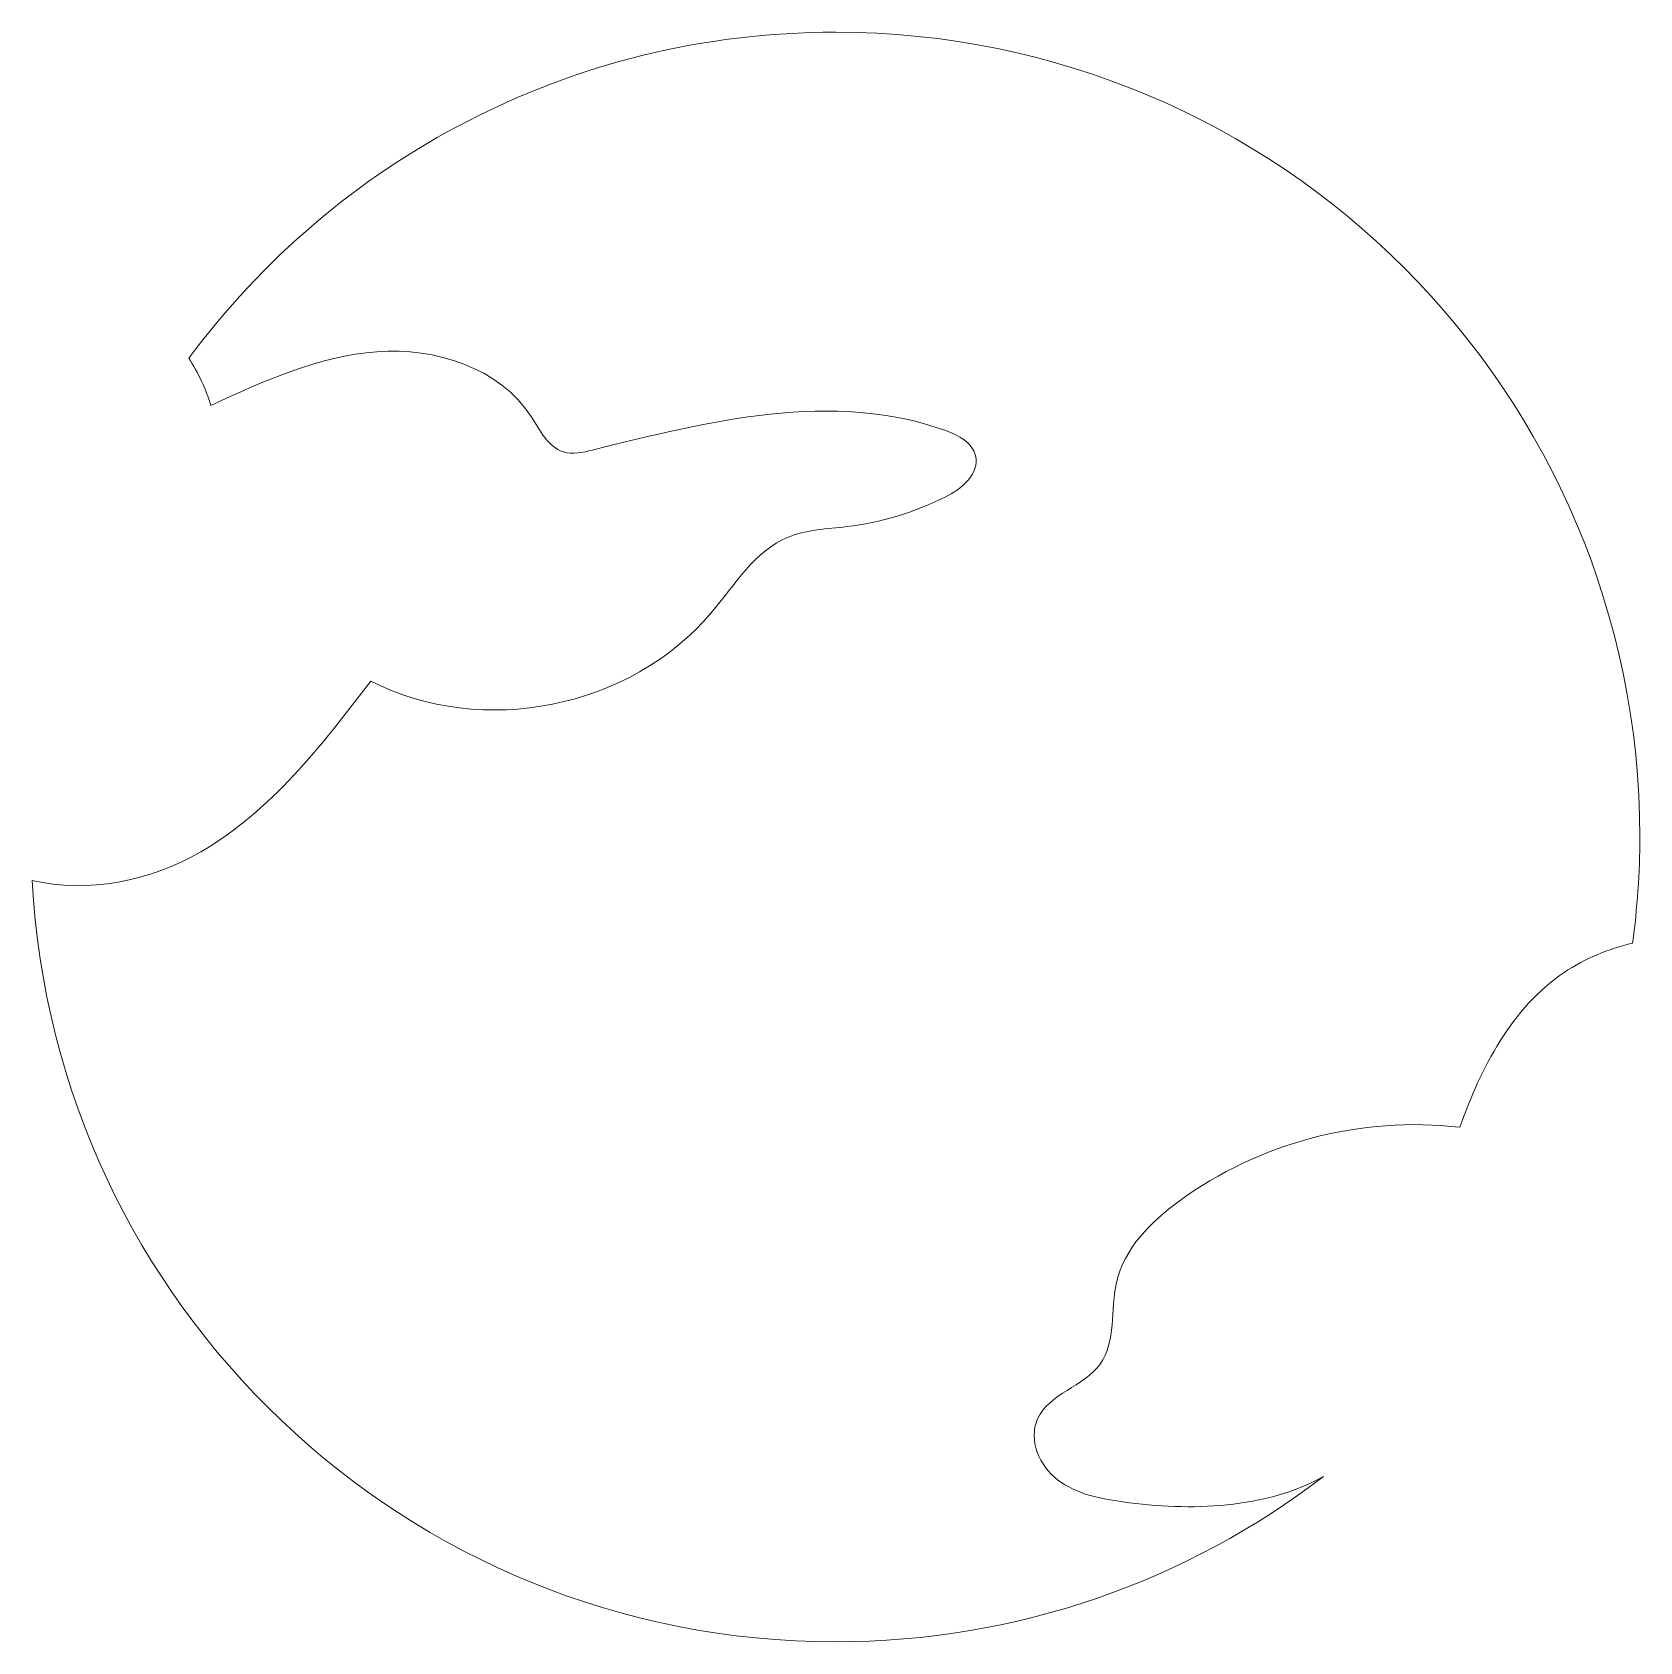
# Model space of a CAD drawing. Header units: millimetres. Extents: x -1063 to 1960, y -491 to 822.
# Drawn here: x 1675.47 to 1711.09, y 249.55 to 285.2 of the extents above; entities that cross this region are included whole.
import ezdxf

# ---------------------------------------------------------------- set-up
doc = ezdxf.new("R2010")
doc.units = ezdxf.units.MM
doc.header["$MEASUREMENT"] = 0
doc.layers.add('Layer 2', color=7, linetype='Continuous')

msp = doc.modelspace()

# ---------------------------------------------------------------- linework, layer by layer
at = {"layer": 'Layer 2', "lineweight": 0}
msp.add_open_spline([(1710.932, 265.024), (1710.392, 264.894), (1709.877, 264.687), (1709.412, 264.373), (1708.25, 263.588), (1707.573, 262.265), (1707.102, 260.945), (1704.923, 261.204), (1702.653, 260.607), (1700.882, 259.309), (1700.258, 258.851), (1699.666, 258.263), (1699.496, 257.507), (1699.36, 256.901), (1699.496, 256.206), (1699.132, 255.702), (1698.769, 255.199), (1698.008, 255.054), (1697.75, 254.49), (1697.537, 254.022), (1697.788, 253.446), (1698.197, 253.135), (1698.606, 252.825), (1699.133, 252.721), (1699.641, 252.65), (1701.135, 252.44), (1702.806, 252.501), (1704.081, 253.21), (1701.082, 250.917), (1697.336, 249.552), (1693.269, 249.552), (1683.749, 249.552), (1675.974, 257.017), (1675.474, 266.413), (1676.698, 266.117), (1678.094, 266.399), (1679.208, 267.044), (1680.76, 267.942), (1681.889, 269.403), (1682.977, 270.827), (1685.439, 269.564), (1688.732, 270.223), (1690.516, 272.337), (1691.038, 272.955), (1691.479, 273.708), (1692.226, 274.015), (1692.634, 274.183), (1693.086, 274.194), (1693.524, 274.247), (1694.279, 274.339), (1695.017, 274.561), (1695.698, 274.9), (1696.067, 275.084), (1696.473, 275.42), (1696.374, 275.821), (1696.302, 276.111), (1695.995, 276.27), (1695.715, 276.372), (1693.219, 277.279), (1690.463, 276.581), (1687.886, 275.943), (1687.675, 275.891), (1687.451, 275.84), (1687.243, 275.903), (1686.898, 276.009), (1686.725, 276.381), (1686.528, 276.684), (1685.82, 277.77), (1684.405, 278.218), (1683.113, 278.121), (1681.821, 278.023), (1680.611, 277.473), (1679.434, 276.931), (1679.319, 277.302), (1679.151, 277.652), (1678.946, 277.977), (1682.193, 282.356), (1687.399, 285.196), (1693.269, 285.196), (1703.112, 285.196), (1711.091, 277.217), (1711.091, 267.374), (1711.091, 266.577), (1711.033, 265.794), (1710.932, 265.024)], degree=3, knots=[0, 0, 0, 0, 1, 1, 1, 2, 2, 2, 3, 3, 3, 4, 4, 4, 5, 5, 5, 6, 6, 6, 7, 7, 7, 8, 8, 8, 9, 9, 9, 10, 10, 10, 11, 11, 11, 12, 12, 12, 13, 13, 13, 14, 14, 14, 15, 15, 15, 16, 16, 16, 17, 17, 17, 18, 18, 18, 19, 19, 19, 20, 20, 20, 21, 21, 21, 22, 22, 22, 23, 23, 23, 24, 24, 24, 25, 25, 25, 26, 26, 26, 27, 27, 27, 28, 28, 28, 28], dxfattribs=at)

doc.saveas('drawing.dxf')
